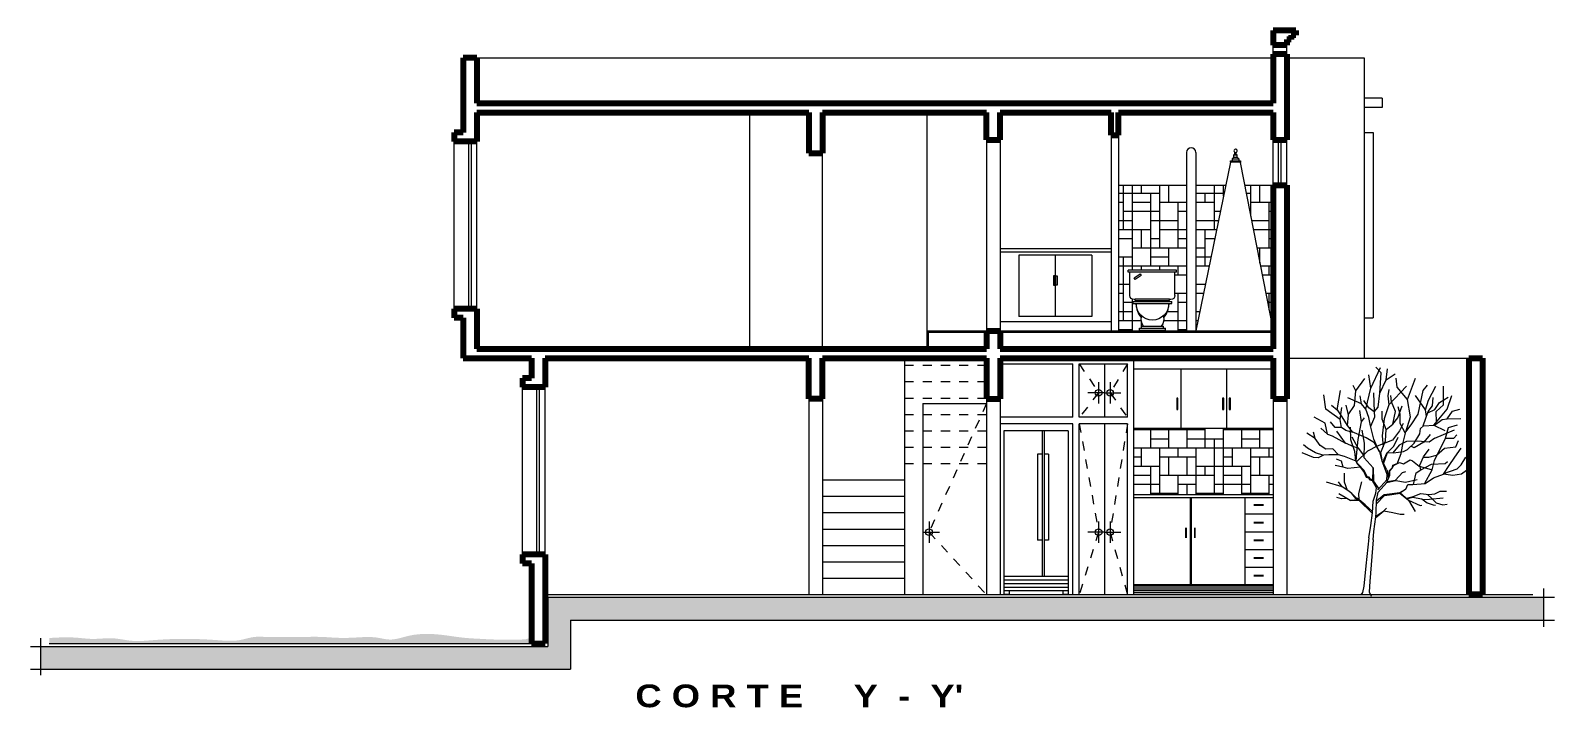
# Model space of a CAD drawing. Header units: metres. Extents: x 3.6 to 34.8, y 2.3 to 26.8.
# Drawn here: x 4.3 to 21.05, y 2.32 to 9.76 of the extents above; entities that cross this region are included whole.
import ezdxf

# ---------------------------------------------------------------- set-up
doc = ezdxf.new("R2010")
doc.units = ezdxf.units.M
doc.linetypes.add('DASHED2', pattern=[9.525, 6.35, -3.175])
for name, color, linetype, lineweight in [('0.05', 132, 'Continuous', 5), ('0.10', 62, 'Continuous', 9), ('0.13', 191, 'Continuous', 9), ('0.18', 141, 'Continuous', 18), ('0.18 proy', 141, 'DASHED2', 18), ('0.20', 241, 'Continuous', 20), ('0.80', 21, 'Continuous', 80), ('2.00', 51, 'Continuous', 200)]:
    doc.layers.add(name, color=color, linetype=linetype, lineweight=lineweight)
doc.styles.add('acotacion', font='', dxfattribs={"height": 0.12})
doc.styles.get('acotacion').set_extended_font_data('Arial Black')
pattern_1 = [(0, (47.4085, 11.1708), (1, 1), [1, 0]), (0, (47.6085, 11.2708), (1, 1), [0.2, -0.2, 0.4, -0.2]), (0, (47.4085, 11.3708), (1, 1), [0.8, -0.2]), (0, (47.6085, 11.4708), (1, 1), [0.1, -0.2, 0.2, -0.1, 0.2, -0.2]), (0, (47.7085, 11.5708), (1, 1), [0.9, -0.1]), (0, (47.6085, 11.6708), (1, 1), [0.3, -0.2, 0.3, -0.2]), (0, (47.9085, 11.7708), (1, 1), [0.2, -0.2, 0.4, -0.2]), (0, (47.4085, 11.8708), (1, 1), [0.2, -0.1, 0.6, -0.1]), (0, (48.1085, 11.9708), (1, 1), [0.6, -0.4]), (0, (47.4085, 12.0708), (1, 1), [0.1, -0.2, 0.4, -0.3]), (90, (47.4085, 11.1708), (-1, 1), [1, 0]), (90, (47.5085, 11.3708), (-1, 1), [0.2, -0.4, 0.2, -0.2]), (90, (47.6085, 11.1708), (-1, 1), [0.8, -0.2]), (90, (47.7085, 11.3708), (-1, 1), [0.8, -0.2]), (90, (47.8085, 11.1708), (-1, 1), [0.2, -0.5, 0.2, -0.1]), (90, (47.9085, 11.3708), (-1, 1), [0.5, -0.2, 0.1, -0.2]), (90, (48.0085, 11.5708), (-1, 1), [0.2, -0.1, 0.2, -0.1, 0.3, -0.1]), (90, (48.1085, 11.3708), (-1, 1), [0.8, -0.2]), (90, (48.2085, 11.1708), (-1, 1), [0.4, -0.3, 0.1, -0.2]), (90, (48.3085, 11.5708), (-1, 1), [0.7, -0.3])]

# ---------------------------------------------------------------- blocks, each defined once
blk = doc.blocks.new('A$C5BF7263A')
at = {"layer": '0.13'}
for p, q in [((0.512, 2.255), (0.594, 2.405)), ((0.673, 2.304), (0.632, 2.45)), ((0.673, 2.304), (0.752, 2.544)), ((0.767, 2.488), (0.7, 2.544)), ((0.779, 2.262), (0.767, 2.488)), ((0.779, 2.262), (0.831, 2.416)), ((0.831, 2.416), (0.831, 2.54)), ((0.831, 2.416), (0.922, 2.495)), ((0.963, 2.349), (0.94, 2.45)), ((1.096, 2.226), (1.155, 2.473)), ((1.256, 2.349), (1.298, 2.413)), ((1.327, 2.249), (1.392, 2.413)), ((1.499, 2.214), (1.474, 2.424)), ((0.33, 2.021), (0.339, 2.236)), ((0.512, 2.255), (0.474, 2.311)), ((0.515, 2.089), (0.512, 2.255)), ((0.646, 2.065), (0.673, 2.304)), ((0.744, 2.047), (0.712, 2.256)), ((0.778, 2.102), (0.779, 2.262)), ((0.875, 2.312), (0.873, 2.241)), ((0.873, 2.241), (0.895, 2.143)), ((0.895, 2.143), (1.064, 2.375)), ((0.918, 2.181), (0.904, 2.251)), ((1.096, 2.226), (0.963, 2.349)), ((1.151, 2.039), (1.096, 2.226)), ((1.308, 2.135), (1.177, 2.281)), ((1.232, 2.08), (1.256, 2.349)), ((1.308, 2.135), (1.327, 2.249)), ((1.378, 2.191), (1.376, 2.284)), ((1.411, 2.152), (1.452, 2.235)), ((1.429, 2.132), (1.499, 2.214)), ((1.452, 2.235), (1.542, 2.307)), ((1.545, 2.174), (1.58, 2.33)), ((0.203, 2.01), (0.162, 2.168)), ((0.258, 2.065), (0.33, 2.021)), ((0.376, 1.915), (0.378, 2.053)), ((0.418, 2.081), (0.457, 1.98)), ((0.59, 2.119), (0.429, 2.168)), ((0.457, 1.98), (0.515, 2.089)), ((0.59, 2.119), (0.564, 2.204)), ((0.613, 1.917), (0.58, 2.041)), ((0.646, 2.065), (0.59, 2.119)), ((0.678, 2.084), (0.612, 2.158)), ((0.691, 1.975), (0.646, 2.065)), ((0.742, 2.045), (0.678, 2.084)), ((0.742, 2.045), (0.778, 2.102)), ((0.755, 1.991), (0.744, 2.047)), ((0.839, 1.976), (0.831, 2.063)), ((0.895, 2.143), (0.861, 1.982)), ((0.977, 2.08), (0.918, 2.181)), ((0.964, 1.936), (0.977, 2.08)), ((1.034, 2.056), (1.002, 2.135)), ((1.01, 2.012), (1.043, 2.15)), ((1.045, 1.951), (1.034, 2.056)), ((1.169, 1.951), (1.232, 2.08)), ((1.302, 1.956), (1.34, 2.123)), ((1.327, 2.064), (1.308, 2.135)), ((1.337, 2.108), (1.411, 2.152)), ((1.34, 2.123), (1.378, 2.191)), ((1.419, 1.978), (1.545, 2.174)), ((1.427, 1.98), (1.505, 2.053)), ((1.445, 2.015), (1.429, 2.132)), ((1.505, 2.053), (1.56, 2.065)), ((1.56, 2.065), (1.609, 2.159)), ((1.56, 2.065), (1.711, 2.086)), ((1.609, 2.159), (1.685, 2.191)), ((0.215, 1.856), (0.083, 1.909)), ((0.376, 1.915), (0.203, 2.01)), ((0.331, 1.82), (0.27, 1.879)), ((0.33, 2.021), (0.388, 1.947)), ((0.399, 1.83), (0.376, 1.915)), ((0.388, 1.947), (0.461, 1.86)), ((0.457, 1.98), (0.46, 1.858)), ((0.601, 1.719), (0.613, 1.917)), ((0.613, 1.917), (0.641, 1.966)), ((0.719, 1.886), (0.691, 1.975)), ((0.773, 1.742), (0.719, 1.886)), ((0.722, 1.884), (0.755, 1.991)), ((0.899, 1.866), (0.839, 1.976)), ((0.861, 1.982), (0.862, 1.79)), ((0.899, 1.866), (0.964, 1.936)), ((0.964, 1.936), (1.01, 2.012)), ((1.047, 1.871), (0.98, 1.758)), ((1.116, 1.847), (1.045, 1.951)), ((1.077, 1.954), (1.047, 1.871)), ((1.119, 1.866), (1.151, 2.039)), ((1.119, 1.866), (1.169, 1.951)), ((1.276, 1.922), (1.307, 1.958)), ((1.277, 1.865), (1.276, 1.922)), ((1.307, 1.958), (1.427, 1.98)), ((1.392, 1.871), (1.333, 1.776)), ((1.419, 1.978), (1.549, 1.935)), ((1.449, 1.837), (1.655, 1.954)), ((1.565, 1.848), (1.587, 1.973)), ((1.587, 1.973), (1.681, 2.014)), ((1.658, 1.86), (1.689, 1.901)), ((0.124, 1.671), (0.023, 1.721)), ((0.124, 1.671), (0.098, 1.74)), ((0.172, 1.794), (0.254, 1.735)), ((0.254, 1.735), (0.215, 1.856)), ((0.254, 1.735), (0.309, 1.725)), ((0.309, 1.725), (0.466, 1.66)), ((0.399, 1.83), (0.331, 1.82)), ((0.466, 1.66), (0.355, 1.782)), ((0.453, 1.801), (0.399, 1.83)), ((0.531, 1.788), (0.453, 1.801)), ((0.461, 1.86), (0.525, 1.794)), ((0.52, 1.706), (0.501, 1.846)), ((0.58, 1.581), (0.52, 1.706)), ((0.688, 1.748), (0.525, 1.794)), ((0.614, 1.622), (0.533, 1.735)), ((0.604, 1.571), (0.601, 1.719)), ((0.675, 1.687), (0.631, 1.826)), ((0.785, 1.702), (0.688, 1.748)), ((0.851, 1.612), (0.773, 1.742)), ((0.856, 1.61), (0.785, 1.702)), ((0.98, 1.758), (0.82, 1.669)), ((0.862, 1.79), (0.887, 1.669)), ((0.87, 1.605), (0.906, 1.741)), ((0.906, 1.741), (0.899, 1.866)), ((1.064, 1.712), (1.003, 1.617)), ((1.004, 1.693), (1.04, 1.796)), ((1.138, 1.759), (1.064, 1.712)), ((1.096, 1.62), (1.102, 1.746)), ((1.102, 1.746), (1.119, 1.866)), ((1.264, 1.779), (1.138, 1.759)), ((1.162, 1.675), (1.227, 1.754)), ((1.232, 1.702), (1.195, 1.713)), ((1.227, 1.754), (1.277, 1.865)), ((1.333, 1.776), (1.232, 1.702)), ((1.392, 1.782), (1.264, 1.779)), ((1.347, 1.612), (1.4, 1.705)), ((1.449, 1.837), (1.392, 1.782)), ((1.473, 1.587), (1.565, 1.848)), ((1.488, 1.649), (1.569, 1.737)), ((1.565, 1.848), (1.658, 1.86)), ((1.569, 1.737), (1.692, 1.766)), ((1.692, 1.766), (1.715, 1.841)), ((1.696, 1.651), (1.752, 1.758)), ((0.05, 1.555), (0.001, 1.587)), ((0.145, 1.513), (0.05, 1.555)), ((0.187, 1.602), (0.124, 1.671)), ((0.256, 1.57), (0.187, 1.602)), ((0.333, 1.581), (0.256, 1.57)), ((0.404, 1.522), (0.333, 1.581)), ((0.563, 1.632), (0.466, 1.66)), ((0.615, 1.622), (0.563, 1.632)), ((0.605, 1.48), (0.58, 1.581)), ((0.609, 1.475), (0.604, 1.571)), ((0.72, 1.602), (0.614, 1.472)), ((0.685, 1.554), (0.615, 1.622)), ((0.693, 1.523), (0.675, 1.687)), ((0.82, 1.669), (0.72, 1.602)), ((0.897, 1.51), (0.856, 1.61)), ((0.892, 1.526), (0.87, 1.605)), ((0.904, 1.499), (0.94, 1.613)), ((0.915, 1.482), (0.943, 1.613)), ((0.94, 1.613), (1.011, 1.618)), ((0.943, 1.613), (1.004, 1.693)), ((1.011, 1.618), (1.12, 1.645)), ((1.071, 1.521), (1.096, 1.62)), ((1.12, 1.645), (1.162, 1.675)), ((1.136, 1.509), (1.203, 1.561)), ((1.203, 1.561), (1.23, 1.554)), ((1.23, 1.554), (1.311, 1.503)), ((1.319, 1.516), (1.347, 1.612)), ((1.334, 1.466), (1.446, 1.544)), ((1.347, 1.61), (1.406, 1.616)), ((1.406, 1.616), (1.488, 1.649)), ((1.446, 1.544), (1.595, 1.568)), ((1.459, 1.481), (1.473, 1.587)), ((1.591, 1.446), (1.642, 1.552)), ((1.595, 1.568), (1.621, 1.593)), ((1.642, 1.552), (1.696, 1.651)), ((1.739, 1.528), (1.774, 1.575)), ((1.774, 1.575), (1.816, 1.667)), ((0.129, 1.46), (0, 1.495)), ((0.183, 1.463), (0.129, 1.46)), ((0.232, 1.497), (0.145, 1.513)), ((0.238, 1.498), (0.183, 1.463)), ((0.298, 1.509), (0.238, 1.498)), ((0.403, 1.522), (0.298, 1.509)), ((0.473, 1.391), (0.379, 1.398)), ((0.444, 1.457), (0.386, 1.471)), ((0.472, 1.513), (0.404, 1.522)), ((0.473, 1.391), (0.444, 1.457)), ((0.607, 1.475), (0.472, 1.513)), ((0.524, 1.384), (0.473, 1.391)), ((0.662, 1.414), (0.524, 1.384)), ((0.625, 1.45), (0.607, 1.479)), ((0.623, 1.446), (0.607, 1.475)), ((0.662, 1.414), (0.623, 1.446)), ((0.635, 1.446), (0.625, 1.45)), ((0.708, 1.381), (0.635, 1.446)), ((0.705, 1.372), (0.662, 1.414)), ((0.805, 1.425), (0.693, 1.523)), ((0.745, 1.309), (0.705, 1.372)), ((0.751, 1.316), (0.708, 1.381)), ((0.817, 1.275), (0.805, 1.425)), ((0.805, 1.425), (0.825, 1.283)), ((0.97, 1.37), (0.897, 1.51)), ((0.957, 1.419), (0.904, 1.499)), ((0.957, 1.419), (0.979, 1.373)), ((0.972, 1.308), (0.97, 1.37)), ((0.975, 1.279), (1, 1.364)), ((0.979, 1.373), (0.983, 1.336)), ((0.983, 1.336), (0.992, 1.371)), ((0.99, 1.417), (1.018, 1.454)), ((0.992, 1.371), (0.99, 1.417)), ((0.994, 1.412), (1.019, 1.45)), ((1, 1.364), (0.994, 1.412)), ((1.018, 1.454), (1.02, 1.481)), ((1.019, 1.45), (1.026, 1.477)), ((1.02, 1.481), (1.063, 1.505)), ((1.026, 1.477), (1.091, 1.518)), ((1.063, 1.505), (1.071, 1.519)), ((1.069, 1.318), (1.134, 1.413)), ((1.091, 1.518), (1.136, 1.509)), ((1.134, 1.413), (1.171, 1.426)), ((1.273, 1.293), (1.289, 1.425)), ((1.289, 1.425), (1.334, 1.466)), ((1.311, 1.503), (1.45, 1.482)), ((1.334, 1.466), (1.319, 1.516)), ((1.393, 1.316), (1.459, 1.481)), ((1.4, 1.318), (1.485, 1.392)), ((1.485, 1.392), (1.591, 1.446)), ((1.593, 1.451), (1.696, 1.448)), ((1.595, 1.454), (1.736, 1.526)), ((1.696, 1.448), (1.79, 1.474)), ((1.736, 1.526), (1.739, 1.528)), ((1.79, 1.474), (1.842, 1.524)), ((0.488, 1.174), (0.305, 1.202)), ((0.488, 1.174), (0.441, 1.223)), ((0.505, 1.229), (0.496, 1.327)), ((0.552, 1.141), (0.505, 1.229)), ((0.678, 1.122), (0.696, 1.255)), ((0.769, 1.303), (0.745, 1.309)), ((0.772, 1.314), (0.751, 1.316)), ((0.785, 1.284), (0.769, 1.303)), ((0.79, 1.295), (0.772, 1.314)), ((0.813, 1.28), (0.785, 1.284)), ((0.818, 1.293), (0.79, 1.295)), ((0.869, 1.208), (0.813, 1.28)), ((0.885, 1.214), (0.818, 1.293)), ((0.869, 1.148), (0.869, 1.208)), ((0.885, 1.185), (0.971, 1.308)), ((0.885, 1.214), (0.885, 1.185)), ((0.894, 1.162), (0.975, 1.279)), ((0.975, 1.279), (1.071, 1.314)), ((0.981, 1.291), (1.069, 1.318)), ((1.071, 1.314), (1.181, 1.309)), ((1.134, 1.187), (1.195, 1.232)), ((1.195, 1.232), (1.14, 1.185)), ((1.181, 1.309), (1.309, 1.354)), ((1.195, 1.232), (1.212, 1.286)), ((1.212, 1.286), (1.267, 1.292)), ((1.267, 1.292), (1.4, 1.318)), ((1.284, 1.159), (1.365, 1.202)), ((1.365, 1.202), (1.457, 1.202)), ((1.442, 1.202), (1.499, 1.161)), ((1.457, 1.202), (1.523, 1.22)), ((1.523, 1.22), (1.577, 1.253)), ((1.577, 1.253), (1.648, 1.264)), ((0.494, 1.039), (0.443, 1.047)), ((0.535, 1.059), (0.457, 1.091)), ((0.555, 1.139), (0.488, 1.174)), ((0.554, 1.051), (0.494, 1.039)), ((0.594, 1.033), (0.535, 1.059)), ((0.604, 1.113), (0.555, 1.139)), ((0.685, 1.052), (0.594, 1.033)), ((0.594, 1.033), (0.689, 1.046)), ((0.652, 1.061), (0.604, 1.113)), ((0.661, 1.067), (0.604, 1.113)), ((0.683, 1.05), (0.652, 1.061)), ((0.675, 1.063), (0.661, 1.067)), ((0.692, 1.053), (0.675, 1.063)), ((0.692, 1.053), (0.678, 1.122)), ((0.856, 0.919), (0.683, 1.05)), ((0.765, 1.004), (0.692, 1.053)), ((0.849, 1.054), (0.869, 1.148)), ((0.856, 0.925), (0.849, 1.054)), ((0.883, 1.072), (0.894, 1.162)), ((0.898, 0.929), (0.883, 1.072)), ((0.885, 1.062), (0.963, 1.144)), ((0.888, 1.025), (0.967, 1.132)), ((0.963, 1.144), (1.134, 1.187)), ((0.967, 1.132), (1.046, 1.155)), ((1.046, 1.155), (1.136, 1.181)), ((1.132, 1.179), (1.24, 1.113)), ((1.134, 1.187), (1.24, 1.113)), ((1.213, 1.132), (1.284, 1.159)), ((1.22, 1.127), (1.278, 1.153)), ((1.24, 1.113), (1.374, 1.071)), ((1.24, 1.113), (1.329, 0.998)), ((1.278, 1.153), (1.385, 1.147)), ((1.374, 1.071), (1.394, 1.075)), ((1.385, 1.147), (1.448, 1.11)), ((1.47, 1.147), (1.4, 1.138)), ((1.448, 1.11), (1.517, 1.093)), ((1.619, 1.181), (1.47, 1.147)), ((1.499, 1.161), (1.548, 1.121)), ((1.517, 1.093), (1.545, 1.094)), ((1.548, 1.121), (1.625, 1.107)), ((1.625, 1.107), (1.672, 1.12)), ((0.855, 0.941), (0.765, 1.004)), ((0.856, 0.781), (0.856, 0.925)), ((0.895, 0.721), (0.9, 0.886)), ((0.9, 0.886), (0.898, 0.929)), ((0.9, 0.877), (0.981, 0.961)), ((0.9, 0.894), (0.981, 0.961)), ((0.981, 0.961), (1.004, 0.996)), ((0.981, 0.961), (1.081, 0.955)), ((1.081, 0.955), (1.165, 0.947)), ((1.165, 0.947), (1.209, 0.954)), ((0.851, 0.645), (0.856, 0.781)), ((0.902, 0.625), (0.895, 0.721)), ((0.851, 0.645), (0.852, 0.328)), ((0.902, 0.625), (0.918, 0.16)), ((0.852, 0.328), (0.859, 0.102)), ((0.852, 0.029), (0.837, 0)), ((0.859, 0.102), (0.852, 0.029)), ((0.918, 0.16), (0.925, 0.044)), ((0.925, 0.044), (0.954, 0))]:
    blk.add_line(p, q, dxfattribs=at)
blk = doc.blocks.new('A$C73DF66EE')
at = {"layer": '0.18', "linetype": 'ByBlock'}
for p, q in [((0, 1.8), (0, 0)), ((0, 1.8), (0.709, 1.8)), ((0.266, 1.8), (0.266, 0.2)), ((0.288, 1.8), (0.288, 0.2)), ((0.709, 1.8), (0.709, 0)), ((0.216, 1.545), (0.216, 0.6)), ((0.216, 1.545), (0.266, 1.545)), ((0.288, 1.545), (0.338, 1.545)), ((0.338, 1.545), (0.338, 0.6)), ((0.216, 0.6), (0.266, 0.6)), ((0.288, 0.6), (0.338, 0.6)), ((0, 0.2), (0.709, 0.2)), ((0, 0.16), (0.709, 0.16)), ((0, 0.12), (0.709, 0.12)), ((0, 0.08), (0.709, 0.08)), ((0, 0.04), (0.709, 0.04)), ((0.06, 0.04), (0.06, 0)), ((0.649, 0.04), (0.649, 0)), ((0, 0), (0.06, 0)), ((0.649, 0), (0.709, 0))]:
    blk.add_line(p, q, dxfattribs=at)
blk = doc.blocks.new('A$C7A4D3281')
at = {"layer": '0.18', "linetype": 'ByBlock'}
for p, q in [((0, 0.735), (0.59, 0.735)), ((0, 0.71), (0, 0.735)), ((0, 0.71), (0.59, 0.71)), ((0.02, 0.425), (0.02, 0.71)), ((0.57, 0.425), (0.57, 0.71)), ((0.59, 0.71), (0.59, 0.735)), ((0.07, 0.375), (0.085, 0.375)), ((0.505, 0.383), (0.085, 0.383)), ((0.085, 0.363), (0.085, 0.383)), ((0.505, 0.363), (0.505, 0.383)), ((0.505, 0.375), (0.52, 0.375)), ((0.53, 0.35), (0.06, 0.35)), ((0.06, 0.325), (0.06, 0.35)), ((0.53, 0.325), (0.06, 0.325)), ((0.505, 0.363), (0.085, 0.363)), ((0.53, 0.325), (0.53, 0.35)), ((0.455, 0.025), (0.135, 0.025)), ((0.135, 0), (0.135, 0.025)), ((0.455, 0), (0.135, 0)), ((0.43, 0.05), (0.16, 0.05)), ((0.16, 0.025), (0.16, 0.05)), ((0.43, 0.025), (0.43, 0.05)), ((0.455, 0), (0.455, 0.025))]:
    blk.add_line(p, q, dxfattribs=at)
blk.add_lwpolyline([(0.431, 0.669), (0.506, 0.619), (0.52, 0.64), (0.445, 0.69)], close=True, dxfattribs=at)
for points in [[(0.16, 0.151, -0.011572), (0.154, 0.158, -0.091529), (0.111, 0.233, -0.084456), (0.095, 0.325, -0.084456)], [(0.495, 0.325, -0.084456), (0.479, 0.233, -0.091529), (0.436, 0.158, -0.011572), (0.43, 0.151, -0.11433)]]:
    blk.add_lwpolyline(points, format="xyb", dxfattribs=at)
for centre, radius, start, end in [((0.07, 0.425), 0.05, 180, 270), ((0.52, 0.425), 0.05, 270, 0), ((0.295, 0.325), 0.2, 180, 0), ((0.295, 0.134), 0.137, 163.2173, 217.911), ((0.295, 0.134), 0.137, 322.089, 16.7827)]:
    blk.add_arc(centre, radius, start, end, dxfattribs=at)
blk = doc.blocks.new('A$C0F904C33')
at = {"layer": '0.18'}
for p, q in [((0.019, 0.041), (0.018, 0.019)), ((0.019, 0.041), (0.037, 0.059)), ((0.019, 0.041), (0.091, 0.04)), ((0.046, 0.092), (0.037, 0.083)), ((0.037, 0.059), (0.037, 0.083)), ((0.037, 0.083), (0.073, 0.083)), ((0.037, 0.059), (0.073, 0.058)), ((0.046, 0.092), (0.047, 0.112)), ((0.064, 0.092), (0.046, 0.092)), ((0.064, 0.092), (0.065, 0.111)), ((0.064, 0.092), (0.073, 0.083)), ((0.073, 0.058), (0.073, 0.083)), ((0.091, 0.04), (0.073, 0.058)), ((0.091, 0.04), (0.091, 0.018))]:
    blk.add_line(p, q, dxfattribs=at)
blk.add_lwpolyline([(0.109, 0), (0, 0.001), (0, 0.019), (0.109, 0.018), (0.109, 0)], close=True, dxfattribs=at)
for start, end in [(118.9879, 298.9879), (298.9879, 118.9879)]:
    blk.add_arc((0.056, 0.127), 0.0181, start, end, dxfattribs=at)

msp = doc.modelspace()

# ---------------------------------------------------------------- hatches: boundary and pattern name
at = {"layer": '0.05', "ltscale": 0.01}
h = msp.add_hatch(dxfattribs=at)
h.set_pattern_fill('PIETRA2,_O', color=256, pattern_type=2)
h.set_pattern_definition(pattern_1)
h.paths.add_polyline_path([(17.004, 8.059), (16.254, 8.059), (16.254, 6.459), (17.004, 6.459)])
h.paths.add_polyline_path([(16.894, 7.126), (16.894, 7.103), (16.876, 7.103), (16.876, 6.847, -0.414214), (16.831, 6.802), (16.817, 6.802), (16.817, 6.779), (16.84, 6.779), (16.84, 6.757), (16.809, 6.757, -0.084456), (16.795, 6.674, -0.101658), (16.75, 6.6, -0.198775), (16.725, 6.509), (16.773, 6.509), (16.773, 6.464), (16.485, 6.464), (16.485, 6.509), (16.532, 6.509, -0.198775), (16.507, 6.6, -0.101658), (16.463, 6.674, -0.084456), (16.449, 6.757), (16.417, 6.757), (16.417, 6.802), (16.426, 6.802, -0.414214), (16.381, 6.847), (16.381, 7.103), (16.363, 7.103), (16.363, 7.126)], flags=16)
h.paths.add_polyline_path([(16.494, 7.085), (16.506, 7.067), (16.439, 7.022), (16.426, 7.04)], flags=0)
h.paths.add_polyline_path([(17.104, 8.059), (17.104, 6.459), (17.434, 8.059)])
h.paths.add_polyline_path([(17.643, 8.059), (17.954, 6.459), (17.954, 8.059)])
h = msp.add_hatch(dxfattribs=at)
h.set_pattern_fill('PIETRA2,_O', color=256, pattern_type=2)
h.set_pattern_definition(pattern_1)
h.paths.add_polyline_path([(16.424, 5.387), (16.424, 4.659), (17.954, 4.659), (17.954, 5.387)])
at = {"layer": '0.10', "ltscale": 0.01}
h = msp.add_hatch(dxfattribs=at)
h.set_pattern_fill('AR-CONC,_O', color=256, scale=0.001)
h.set_pattern_definition([(50, (47.40854, 11.17076), (0.18218467, -0.0159391), [0.01905, -0.20955]), (355, (47.40854, 11.17076), (-0.0352428, 0.19105664), [0.01524, -0.16764]), (100.451, (47.42372, 11.16943), (0.1469425, 0.1751167), [0.01619, -0.17809]), (46.1842, (47.40854, 11.22156), (0.271079, -0.0420423), [0.028575, -0.314325]), (96.6356, (47.43113, 11.21806), (0.2374042, 0.2474256), [0.024285, -0.267135]), (351.184, (47.40854, 11.22156), (0.2374046, 0.2474251), [0.02286, -0.25146]), (21, (47.43394, 11.20886), (0.1516149, -0.1022655), [0.01905, -0.20955]), (326, (47.43394, 11.20886), (0.061802, 0.184188), [0.01524, -0.16764]), (71.4514, (47.44657, 11.20034), (0.2134165, 0.08192286), [0.01619, -0.17809]), (37.5, (47.40854, 11.17076), (0.0030886, 0.08455504), [0, -0.165608, 0, -0.17018, 0, -0.168275]), (7.5, (47.40854, 11.17076), (0.06681966, 0.10018057), [0, -0.097028, 0, -0.161798, 0, -0.064135]), (327.5, (47.351896, 11.17076), (0.1355906, -0.00572874), [0, -0.0635, 0, -0.19812, 0, -0.26289]), (317.5, (47.3265, 11.17076), (0.14812918, 0.0254265), [0, -0.08255, 0, -0.131572, 0, -0.18669])])
edge = h.paths.add_edge_path()
edge.add_line((9.804, 3.019), (9.804, 3.094))
edge.add_spline(control_points=[(9.804, 3.094), (9.8, 3.091), (9.767, 3.067), (9.682, 3.063), (9.552, 3.065), (9.405, 3.062), (9.232, 3.073), (9.064, 3.08), (8.803, 3.122), (8.528, 3.145), (8.272, 3.045), (8.069, 3.103), (7.866, 3.082), (7.669, 3.081), (7.468, 3.098), (7.287, 3.091), (7.084, 3.093), (6.922, 3.088), (6.75, 3.103), (6.573, 3.04), (6.337, 3.06), (6.114, 3.072), (5.873, 3.072), (5.658, 3.06), (5.418, 3.037), (5.201, 3.093), (4.993, 3.061), (4.762, 3.095), (4.603, 3.087), (4.504, 3.081)], knot_values=[0.038161, 0.038161, 0.038161, 0.038161, 0.052969, 0.159185, 0.277229, 0.450822, 0.596806, 0.798651, 0.952826, 1.390281, 1.609526, 1.743089, 2.006951, 2.215263, 2.33351, 2.611259, 2.757078, 2.944559, 3.097321, 3.267543, 3.496687, 3.79559, 3.941408, 4.219504, 4.441812, 4.65885, 4.881158, 5.062227, 5.357438, 5.357438, 5.357438, 5.357438], degree=3, periodic=0)
edge.add_line((4.504, 3.081), (4.504, 3.019))
edge.add_line((4.504, 3.019), (9.804, 3.019))
at = {"layer": '2.00', "ltscale": 0.01}
msp.add_hatch(color=256, dxfattribs=at).paths.add_polyline_path([(9.984, 3.529), (9.984, 2.989), (4.41, 2.989), (4.41, 2.739), (10.234, 2.739), (10.234, 3.279), (20.924, 3.279), (20.924, 3.529)])

# ---------------------------------------------------------------- linework, layer by layer
at = {"layer": '0.05', "ltscale": 0.01}
for p, q in [((16.254, 8.059), (17.004, 8.059)), ((17.104, 8.059), (17.434, 8.059)), ((17.643, 8.059), (17.954, 8.059)), ((18.954, 6.159), (20.104, 6.159))]:
    msp.add_line(p, q, dxfattribs=at)
at = {"layer": '0.18', "ltscale": 0.01}
for p, q in [((17.954, 9.498), (17.954, 9.598)), ((18.104, 9.498), (18.104, 9.598)), ((9.204, 9.459), (17.954, 9.459)), ((18.104, 9.459), (18.954, 9.459)), ((18.954, 9.459), (18.954, 6.159)), ((19.154, 9.014), (18.954, 9.014)), ((19.154, 8.914), (18.954, 8.914)), ((19.154, 9.014), (19.154, 8.914)), ((12.204, 6.259), (12.204, 8.859)), ((14.154, 6.459), (14.154, 8.859)), ((14.804, 8.559), (14.804, 6.459)), ((14.954, 8.559), (14.954, 6.459)), ((16.174, 8.609), (16.174, 6.459)), ((16.254, 8.609), (16.254, 6.459)), ((17.954, 8.059), (17.954, 8.559)), ((18.014, 8.059), (18.014, 8.559)), ((18.044, 8.059), (18.044, 8.559)), ((18.104, 8.059), (18.104, 8.559)), ((18.954, 8.639), (19.054, 8.639)), ((19.054, 8.639), (19.054, 6.599)), ((8.954, 6.699), (8.954, 8.539)), ((9.114, 6.699), (9.114, 8.539)), ((9.144, 6.699), (9.144, 8.539)), ((9.204, 6.699), (9.204, 8.539)), ((13.004, 6.259), (13.004, 8.409)), ((14.954, 6.559), (16.174, 6.559)), ((18.954, 6.599), (19.054, 6.599)), ((14.154, 6.259), (14.154, 6.459)), ((14.154, 6.459), (14.804, 6.459)), ((14.154, 6.444), (14.804, 6.444)), ((14.169, 6.259), (14.169, 6.459)), ((14.954, 6.459), (17.954, 6.459)), ((14.954, 6.444), (17.954, 6.444)), ((13.904, 6.159), (13.904, 3.559)), ((14.954, 6.095), (15.754, 6.095)), ((15.754, 5.507), (15.754, 6.095)), ((15.824, 5.507), (15.824, 6.095)), ((15.824, 6.095), (16.354, 6.095)), ((16.1, 6.095), (16.1, 5.507)), ((16.354, 5.507), (16.354, 6.095)), ((16.424, 3.559), (16.424, 6.159)), ((18.104, 6.159), (18.954, 6.159)), ((16.037, 5.893), (16.037, 5.66)), ((16.163, 5.893), (16.163, 5.66)), ((9.704, 3.999), (9.704, 5.839)), ((9.864, 3.999), (9.864, 5.839)), ((9.894, 3.999), (9.894, 5.839)), ((9.954, 3.999), (9.954, 5.839)), ((12.854, 5.709), (12.854, 3.559)), ((13.004, 5.709), (13.004, 3.559)), ((14.804, 5.709), (14.804, 3.559)), ((14.954, 5.709), (14.954, 3.559)), ((16.1, 5.776), (15.92, 5.776)), ((16.1, 5.776), (16.28, 5.776)), ((17.954, 5.709), (17.954, 3.559)), ((18.104, 5.709), (18.104, 3.559)), ((14.104, 5.659), (14.104, 3.559)), ((14.104, 5.659), (14.804, 5.659)), ((15.754, 5.507), (14.954, 5.507)), ((15.754, 5.437), (14.954, 5.437)), ((15.754, 3.559), (15.754, 5.437)), ((16.354, 5.507), (15.824, 5.507)), ((15.824, 3.559), (15.824, 5.437)), ((16.354, 5.437), (15.824, 5.437)), ((16.1, 5.437), (16.1, 3.559)), ((16.354, 3.559), (16.354, 5.437)), ((13.004, 4.819), (13.904, 4.819)), ((13.004, 4.639), (13.904, 4.639)), ((16.424, 4.659), (17.954, 4.659)), ((16.424, 4.624), (17.954, 4.624)), ((13.004, 4.459), (13.904, 4.459)), ((14.173, 4.362), (14.173, 4.128)), ((16.037, 4.362), (16.037, 4.128)), ((16.163, 4.362), (16.163, 4.128)), ((13.004, 4.279), (13.904, 4.279)), ((14.109, 4.245), (14.289, 4.245)), ((16.1, 4.245), (15.92, 4.245)), ((16.1, 4.245), (16.28, 4.245)), ((17.642, 4.248), (17.954, 4.248)), ((13.004, 4.099), (13.904, 4.099)), ((17.642, 4.054), (17.954, 4.054)), ((13.004, 3.919), (13.904, 3.919)), ((17.642, 3.86), (17.954, 3.86)), ((13.004, 3.739), (13.904, 3.739)), ((9.954, 3.559), (20.104, 3.559)), ((9.984, 3.529), (21.047, 3.529)), ((9.984, 3.529), (9.984, 2.989)), ((17.954, 3.659), (16.424, 3.659)), ((17.954, 3.639), (16.424, 3.639)), ((17.954, 3.619), (16.424, 3.619)), ((17.954, 3.599), (16.424, 3.599)), ((17.954, 3.579), (16.424, 3.579)), ((20.254, 3.559), (20.807, 3.559)), ((20.924, 3.626), (20.924, 3.205)), ((10.234, 3.279), (21.047, 3.279)), ((10.234, 3.279), (10.234, 2.739)), ((4.41, 3.078), (4.41, 2.672)), ((4.504, 3.019), (9.804, 3.019)), ((4.299, 2.989), (9.984, 2.989)), ((4.299, 2.739), (10.234, 2.739))]:
    msp.add_line(p, q, dxfattribs=at)
at = {"layer": '0.18'}
for p, q in [((17.486, 8.31), (17.104, 6.459)), ((17.594, 8.309), (17.954, 6.459)), ((16.174, 7.359), (14.954, 7.359)), ((16.174, 7.324), (14.954, 7.324)), ((15.16, 7.289), (15.16, 6.615)), ((15.962, 7.289), (15.16, 7.289)), ((15.561, 7.289), (15.561, 6.615)), ((15.962, 7.289), (15.962, 6.615)), ((15.962, 6.615), (15.16, 6.615))]:
    msp.add_line(p, q, dxfattribs=at)
at = {"layer": '0.18', "ltscale": 0.08}
for p, q in [((17.954, 6.035), (16.424, 6.035)), ((16.944, 5.387), (16.944, 6.035)), ((17.444, 5.387), (17.444, 6.035)), ((16.424, 5.387), (17.954, 5.387))]:
    msp.add_line(p, q, dxfattribs=at)
at = {"layer": '0.18', "linetype": 'ByBlock'}
for p, q in [((17.043, 4.624), (17.043, 3.666)), ((17.053, 4.624), (17.053, 3.666)), ((17.642, 4.624), (17.642, 3.666)), ((17.954, 4.442), (17.642, 4.442)), ((17.954, 3.666), (16.424, 3.666))]:
    msp.add_line(p, q, dxfattribs=at)
at = {"layer": '0.18'}
for points in [[(15.554, 7.061), (15.54, 7.061), (15.54, 6.96), (15.554, 6.96)], [(15.568, 7.061), (15.583, 7.061), (15.583, 6.96), (15.568, 6.96)]]:
    msp.add_lwpolyline(points, close=True, dxfattribs=at)
at = {"layer": '0.18', "ltscale": 0.08}
for points in [[(16.909, 5.717), (16.896, 5.717), (16.896, 5.593), (16.909, 5.593)], [(17.412, 5.717), (17.399, 5.717), (17.399, 5.593), (17.412, 5.593)], [(17.485, 5.717), (17.472, 5.717), (17.472, 5.593), (17.485, 5.593)]]:
    msp.add_lwpolyline(points, close=True, dxfattribs=at)
at = {"layer": '0.18', "linetype": 'ByBlock', "const_width": 0.0216}
for points in [[(17.85, 4.544), (17.74, 4.544)], [(17.85, 4.35), (17.74, 4.35)], [(16.996, 4.293), (16.996, 4.182)], [(17.094, 4.293), (17.094, 4.182)], [(17.85, 4.156), (17.74, 4.156)], [(17.85, 3.962), (17.74, 3.962)], [(17.85, 3.768), (17.74, 3.768)]]:
    msp.add_lwpolyline(points, dxfattribs=at)
at = {"layer": '0.18', "ltscale": 0.01}
for centre in [(16.037, 5.776), (16.163, 5.776), (14.173, 4.245), (16.037, 4.245), (16.163, 4.245)]:
    msp.add_circle(centre, 0.0366, dxfattribs=at)
at = {"layer": '0.18 proy', "ltscale": 0.01}
for p, q in [((13.904, 6.079), (14.804, 6.079)), ((15.824, 6.095), (16.037, 5.776)), ((16.354, 6.095), (16.163, 5.776)), ((13.904, 5.899), (14.804, 5.899)), ((13.904, 5.719), (14.804, 5.719)), ((16.037, 5.776), (15.824, 5.507)), ((16.163, 5.776), (16.354, 5.507)), ((13.904, 5.539), (14.804, 5.539)), ((14.804, 5.659), (14.173, 4.245)), ((15.824, 5.437), (16.037, 4.245)), ((16.354, 5.437), (16.163, 4.245)), ((13.904, 5.359), (14.804, 5.359)), ((13.904, 5.179), (14.804, 5.179)), ((13.904, 4.999), (14.804, 4.999)), ((14.173, 4.245), (14.804, 3.559)), ((16.037, 4.245), (15.824, 3.559)), ((16.163, 4.245), (16.354, 3.559))]:
    msp.add_line(p, q, dxfattribs=at)
at = {"layer": '0.20', "ltscale": 0.01}
for p, q in [((17.004, 8.419), (17.004, 6.459)), ((17.104, 8.419), (17.104, 6.459))]:
    msp.add_line(p, q, dxfattribs=at)
msp.add_arc((17.054, 8.419), 0.05, 0, 180, dxfattribs=at)
at = {"layer": '0.80', "ltscale": 0.01}
for p, q in [((17.954, 9.759), (17.954, 9.598)), ((18.204, 9.759), (17.954, 9.759)), ((18.204, 9.759), (18.204, 9.709)), ((18.104, 9.598), (17.954, 9.598)), ((18.104, 9.659), (18.104, 9.598)), ((18.154, 9.659), (18.104, 9.659)), ((18.154, 9.709), (18.154, 9.659)), ((18.204, 9.709), (18.154, 9.709)), ((9.054, 9.459), (9.054, 8.639)), ((9.204, 9.459), (9.054, 9.459)), ((9.204, 9.459), (9.204, 8.959)), ((17.954, 9.498), (17.954, 8.959)), ((18.104, 9.498), (17.954, 9.498)), ((18.104, 9.498), (18.104, 8.559)), ((9.204, 8.959), (17.954, 8.959)), ((9.204, 8.859), (9.204, 8.539)), ((9.204, 8.859), (12.854, 8.859)), ((12.854, 8.859), (12.854, 8.409)), ((13.004, 8.859), (13.004, 8.409)), ((13.004, 8.859), (14.804, 8.859)), ((14.804, 8.559), (14.804, 8.859)), ((14.954, 8.859), (16.174, 8.859)), ((14.954, 8.559), (14.954, 8.859)), ((16.174, 8.609), (16.174, 8.859)), ((16.254, 8.609), (16.254, 8.859)), ((16.254, 8.859), (17.954, 8.859)), ((17.954, 8.859), (17.954, 8.559)), ((9.054, 8.639), (8.954, 8.639)), ((8.954, 8.639), (8.954, 8.539)), ((14.804, 8.559), (14.954, 8.559)), ((16.174, 8.609), (16.254, 8.609)), ((17.954, 8.559), (18.104, 8.559)), ((9.204, 8.539), (8.954, 8.539)), ((12.854, 8.409), (13.004, 8.409)), ((17.954, 8.059), (17.954, 6.259)), ((17.954, 8.059), (18.104, 8.059)), ((18.104, 8.059), (18.104, 5.709)), ((8.954, 6.699), (8.954, 6.599)), ((9.204, 6.699), (8.954, 6.699)), ((9.204, 6.699), (9.204, 6.259)), ((9.054, 6.599), (8.954, 6.599)), ((9.054, 6.599), (9.054, 6.159)), ((14.804, 6.459), (14.954, 6.459)), ((14.804, 6.459), (14.804, 6.259)), ((14.954, 6.459), (14.954, 6.259)), ((9.204, 6.259), (14.804, 6.259)), ((14.954, 6.259), (17.954, 6.259)), ((9.054, 6.159), (9.804, 6.159)), ((9.804, 6.159), (9.804, 5.939)), ((9.954, 6.159), (12.854, 6.159)), ((9.954, 6.159), (9.954, 5.839)), ((12.854, 5.709), (12.854, 6.159)), ((13.004, 5.709), (13.004, 6.159)), ((13.004, 6.159), (14.804, 6.159)), ((14.804, 6.159), (14.804, 5.709)), ((14.954, 6.159), (14.954, 5.709)), ((14.954, 6.159), (17.954, 6.159)), ((17.954, 6.159), (17.954, 5.709)), ((20.104, 6.159), (20.104, 3.559)), ((20.104, 6.159), (20.254, 6.159)), ((20.254, 6.159), (20.254, 3.559)), ((9.804, 5.939), (9.704, 5.939)), ((9.704, 5.939), (9.704, 5.839)), ((9.954, 5.839), (9.704, 5.839)), ((13.004, 5.709), (12.854, 5.709)), ((14.804, 5.709), (14.954, 5.709)), ((17.954, 5.709), (18.104, 5.709)), ((9.704, 3.999), (9.704, 3.899)), ((9.954, 3.999), (9.704, 3.999)), ((9.804, 3.899), (9.704, 3.899)), ((9.804, 3.899), (9.804, 3.019)), ((9.954, 3.999), (9.954, 3.019)), ((20.254, 3.559), (20.104, 3.559)), ((9.804, 3.019), (9.954, 3.019))]:
    msp.add_line(p, q, dxfattribs=at)

# ---------------------------------------------------------------- block references
at = {"layer": '0.18'}
msp.add_blockref('A$C0F904C33', (17.486, 8.309), dxfattribs=at)
at = {"layer": '0.18', "xscale": -0.8999999999999986, "yscale": 0.8999999999999986, "zscale": 0.9}
msp.add_blockref('A$C7A4D3281', (16.894, 6.464), dxfattribs=at)
at = {"layer": '0.18', "ltscale": 0.01, "xscale": 0.9850046969867853, "yscale": 0.9850046969867846, "zscale": 0.9850046969867848, "rotation": 353.1624519162996}
msp.add_blockref('A$C5BF7263A', (18.1, 3.653), dxfattribs=at)
at = {"layer": '0.18', "ltscale": 0.01, "xscale": -1}
msp.add_blockref('A$C73DF66EE', (15.703, 3.558), dxfattribs=at)

# ---------------------------------------------------------------- texts
at = {"layer": '2.00', "color": 7, "insert": (10.946, 2.57), "char_height": 0.25, "attachment_point": 1, "style": 'acotacion'}
msp.add_mtext("C O R T E     Y  -  Y'", dxfattribs=at)

doc.saveas('drawing.dxf')
